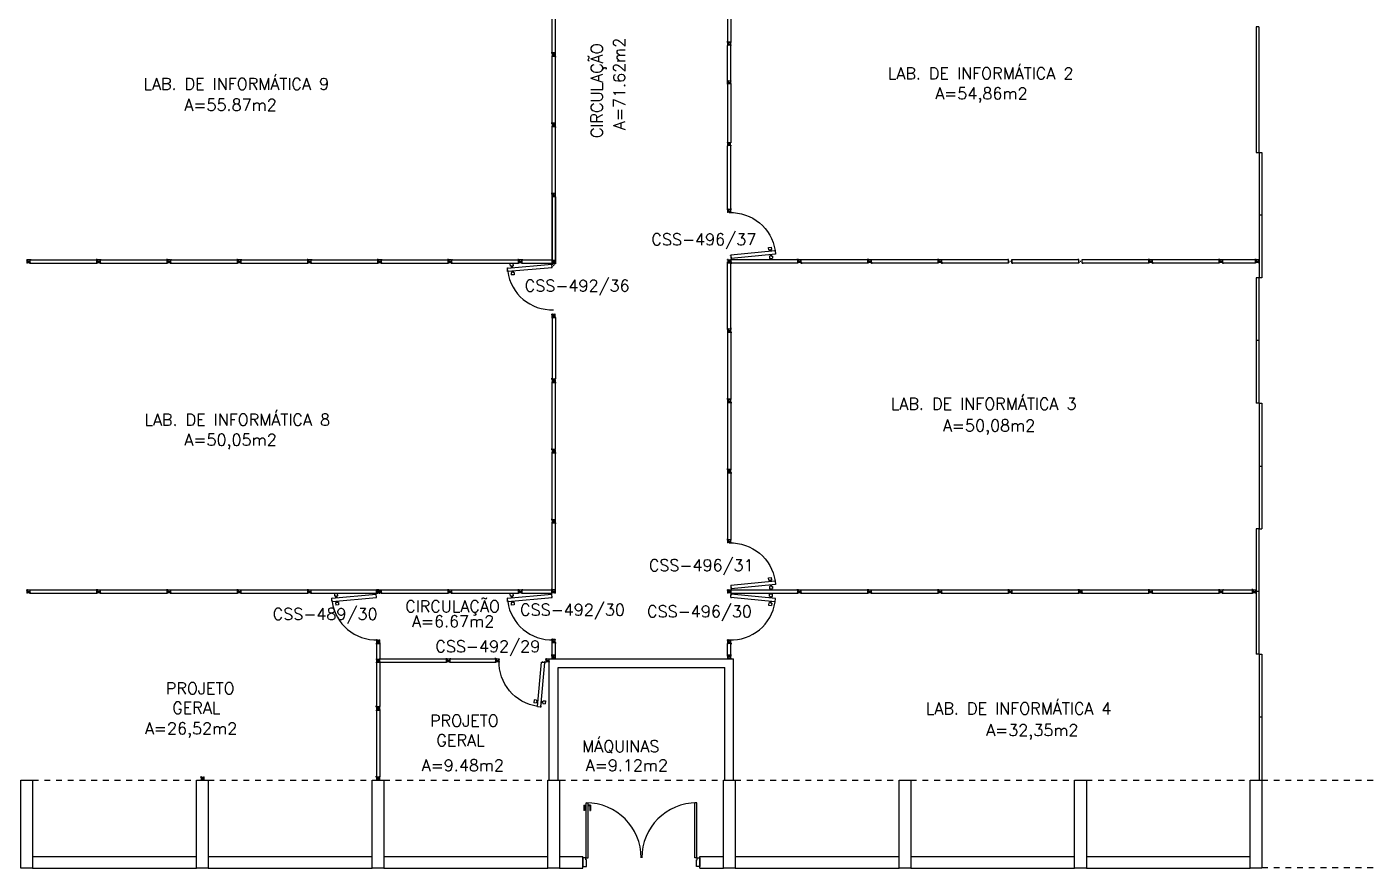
# Model space of a CAD drawing. Extents: x 0 to 244, y -71 to 76.
# Drawn here: x 15.07 to 38.02, y -27.74 to -13.37 of the extents above; entities that cross this region are included whole.
import ezdxf
from ezdxf.enums import TextEntityAlignment as Align

# ---------------------------------------------------------------- set-up
doc = ezdxf.new("R2010")
doc.units = 0
doc.header["$LTSCALE"] = 0.01
doc.header["$MEASUREMENT"] = 0
doc.linetypes.add('HIDDEN2', pattern=[0.1875, 0.125, -0.0625])
doc.layers.get('0').update_dxf_attribs({"linetype": 'CONTINUOUS'})
for name, color, linetype in [('ALV', 2, 'CONTINUOUS'), ('DIV', 2, 'CONTINUOUS'), ('ESQ', 1, 'CONTINUOUS'), ('ESTR', 3, 'CONTINUOUS'), ('PROJ', 1, 'HIDDEN2'), ('TEXTO', 2, 'CONTINUOUS'), ('TEXTO-ENDEREÇO', 2, 'CONTINUOUS'), ('USO', 2, 'CONTINUOUS'), ('ÁREA', 2, 'CONTINUOUS')]:
    doc.layers.add(name, color=color, linetype=linetype)
doc.layers.get('0').freeze()
doc.styles.add('UNB-100', font='simplex.shx', dxfattribs={"height": 0.2})
doc.styles.add('UNB-100-1', font='simplex.shx', dxfattribs={"height": 0.2})

# ---------------------------------------------------------------- blocks, each defined once
blk = doc.blocks.new('PILAR-SSN')
blk.add_lwpolyline([(0.197, -42.962), (0.197, -44.462), (-0.003, -44.462), (-0.003, -42.962)], close=True)
blk = doc.blocks.new('DIV12-SSN')
for p, q in [((-0.005, 0), (0.005, 0)), ((0, -0.005), (0, 0.005)), ((0.024, 0.019), (0.028, 0.019)), ((0.024, 0.019), (0.024, 0.017)), ((0.024, 0.017), (0.028, 0.017)), ((0.028, 0.03), (0.043, 0.03)), ((0.028, 0.019), (0.028, 0.03)), ((0.028, -0.017), (0.028, 0.017)), ((0.03, 0.028), (1.169, 0.028)), ((0.03, -0.029), (0.03, 0.028)), ((0.043, 0.03), (0.043, 0.028)), ((1.157, 0.03), (1.157, 0.028)), ((1.171, 0.03), (1.157, 0.03)), ((1.169, -0.029), (1.169, 0.028)), ((1.171, 0.019), (1.171, 0.03)), ((1.176, 0.019), (1.171, 0.019)), ((1.176, 0.017), (1.171, 0.017)), ((1.171, -0.017), (1.171, 0.017)), ((1.176, 0.019), (1.176, 0.017)), ((1.195, 0), (1.205, 0)), ((1.2, -0.005), (1.2, 0.005)), ((0.024, -0.017), (0.028, -0.017)), ((0.024, -0.017), (0.024, -0.019)), ((0.024, -0.019), (0.028, -0.019)), ((0.028, -0.031), (0.028, -0.019)), ((0.028, -0.031), (0.043, -0.031)), ((0.03, -0.029), (1.169, -0.029)), ((0.043, -0.029), (0.043, -0.031)), ((1.157, -0.029), (1.157, -0.031)), ((1.171, -0.031), (1.157, -0.031)), ((1.176, -0.017), (1.171, -0.017)), ((1.176, -0.019), (1.171, -0.019)), ((1.171, -0.031), (1.171, -0.019)), ((1.176, -0.017), (1.176, -0.019))]:
    blk.add_line(p, q)
blk = doc.blocks.new('MTDIV-SSN')
for p, q in [((-0.0185, 0.0285), (-0.0285, 0.0285)), ((-0.0285, 0.0185), (-0.0285, 0.0285)), ((-0.0265, 0.0185), (-0.0285, 0.0185)), ((-0.0265, 0.0185), (-0.0265, 0.0265)), ((-0.0235, 0.0265), (-0.0265, 0.0265)), ((-0.0235, 0.0215), (-0.0235, 0.0265)), ((-0.0235, -0.0265), (-0.0235, 0.0265)), ((-0.0215, 0.0215), (-0.0235, 0.0215)), ((-0.0215, 0.0265), (-0.0215, 0.0235)), ((-0.0185, 0.0265), (-0.0215, 0.0265)), ((0.0215, 0.0235), (-0.0215, 0.0235)), ((-0.0215, 0.0215), (-0.0215, -0.0215)), ((0.0195, 0.0215), (-0.0195, 0.0215)), ((-0.0195, 0.0215), (-0.0195, -0.0195)), ((-0.0185, 0.0285), (-0.0185, 0.0265)), ((-0.0049, 0), (0.0049, 0)), ((0, 0.0049), (0, -0.0049)), ((0.0185, 0.0265), (0.0185, 0.0285)), ((0.0185, 0.0285), (0.0285, 0.0285)), ((0.0185, 0.0265), (0.0215, 0.0265)), ((0.0195, 0.0215), (0.0195, -0.0195)), ((0.0215, 0.0265), (0.0215, 0.0235)), ((0.0235, 0.0215), (0.0215, 0.0215)), ((0.0215, 0.0215), (0.0215, -0.0215)), ((0.0235, 0.0215), (0.0235, 0.0265)), ((0.0235, 0.0265), (0.0265, 0.0265)), ((0.0235, 0.0265), (0.0235, -0.0265)), ((0.0265, 0.0265), (0.0265, 0.0185)), ((0.0265, 0.0185), (0.0285, 0.0185)), ((0.0285, 0.0185), (0.0285, 0.0285)), ((-0.0285, -0.0185), (-0.0285, -0.0285)), ((-0.0265, -0.0185), (-0.0285, -0.0185)), ((-0.0185, -0.0285), (-0.0285, -0.0285)), ((-0.0265, -0.0265), (-0.0265, -0.0185)), ((-0.0235, -0.0265), (-0.0265, -0.0265)), ((-0.0235, -0.0215), (-0.0235, -0.0265)), ((-0.0075, -0.0215), (-0.0235, -0.0215)), ((-0.0215, -0.0265), (-0.0215, -0.0235)), ((0.0215, -0.0235), (-0.0215, -0.0235)), ((-0.0185, -0.0265), (-0.0215, -0.0265)), ((-0.0095, -0.0195), (-0.0195, -0.0195)), ((-0.0185, -0.0285), (-0.0185, -0.0265)), ((-0.0095, -0.0195), (-0.0095, -0.0115)), ((-0.0075, -0.0115), (-0.0095, -0.0115)), ((-0.0075, -0.0215), (-0.0075, -0.0115)), ((-0.0055, -0.0135), (-0.0075, -0.0135)), ((-0.0055, -0.0215), (-0.0055, -0.0135)), ((0.0055, -0.0215), (-0.0055, -0.0215)), ((0.0055, -0.0215), (0.0055, -0.0135)), ((0.0075, -0.0135), (0.0055, -0.0135)), ((0.0075, -0.0215), (0.0075, -0.0115)), ((0.0095, -0.0115), (0.0075, -0.0115)), ((0.0235, -0.0215), (0.0075, -0.0215)), ((0.0095, -0.0195), (0.0095, -0.0115)), ((0.0195, -0.0195), (0.0095, -0.0195)), ((0.0185, -0.0265), (0.0185, -0.0285)), ((0.0185, -0.0265), (0.0215, -0.0265)), ((0.0185, -0.0285), (0.0285, -0.0285)), ((0.0215, -0.0265), (0.0215, -0.0235)), ((0.0235, -0.0215), (0.0235, -0.0265)), ((0.0235, -0.0265), (0.0265, -0.0265)), ((0.0265, -0.0185), (0.0265, -0.0265)), ((0.0265, -0.0185), (0.0285, -0.0185)), ((0.0285, -0.0185), (0.0285, -0.0285))]:
    blk.add_line(p, q)
blk = doc.blocks.new('PLXD-SSN')
at = {"color": 2}
for p, q in [((-0.194, 0.727), (-0.233, 0.723)), ((-0.229, 0.673), (-0.233, 0.723)), ((-0.192, 0.712), (-0.194, 0.727)), ((-0.164, 0.714), (-0.192, 0.712)), ((-0.162, 0.694), (-0.19, 0.692)), ((-0.189, 0.677), (-0.19, 0.692)), ((-0.172, 0.786), (-0.161, 0.787)), ((-0.172, 0.786), (-0.171, 0.772)), ((-0.169, 0.772), (-0.171, 0.772)), ((-0.17, 0.784), (-0.114, 0.789)), ((-0.17, 0.784), (-0.103, 0.028)), ((-0.159, 0.792), (-0.161, 0.792)), ((-0.161, 0.792), (-0.161, 0.787)), ((-0.159, 0.792), (-0.159, 0.787)), ((-0.159, 0.787), (-0.126, 0.79)), ((-0.124, 0.795), (-0.126, 0.795)), ((-0.126, 0.795), (-0.126, 0.79)), ((-0.124, 0.795), (-0.124, 0.79)), ((-0.124, 0.79), (-0.112, 0.791)), ((-0.114, 0.789), (-0.046, 0.033)), ((-0.112, 0.791), (-0.11, 0.777)), ((-0.11, 0.777), (-0.112, 0.777)), ((-0.107, 0.719), (-0.079, 0.722)), ((-0.106, 0.7), (-0.077, 0.702)), ((-0.08, 0.737), (-0.041, 0.74)), ((-0.079, 0.722), (-0.08, 0.737)), ((-0.076, 0.687), (-0.077, 0.702)), ((-0.076, 0.687), (-0.036, 0.691)), ((-0.036, 0.691), (-0.041, 0.74)), ((-0.189, 0.677), (-0.229, 0.673)), ((-0.105, 0.026), (-0.106, 0.04)), ((-0.104, 0.04), (-0.106, 0.04)), ((-0.105, 0.026), (-0.093, 0.027)), ((-0.103, 0.028), (-0.046, 0.033)), ((-0.092, 0.022), (-0.093, 0.027)), ((-0.09, 0.022), (-0.092, 0.022)), ((-0.091, 0.027), (-0.058, 0.03)), ((-0.09, 0.022), (-0.091, 0.027)), ((-0.057, 0.025), (-0.058, 0.03)), ((-0.055, 0.025), (-0.057, 0.025)), ((-0.056, 0.03), (-0.044, 0.031)), ((-0.055, 0.025), (-0.056, 0.03)), ((-0.045, 0.045), (-0.047, 0.045)), ((-0.044, 0.031), (-0.045, 0.045))]:
    blk.add_line(p, q, dxfattribs=at)
for p, q in [((-0.008, 0), (0.006, 0)), ((0, 0.007), (0, -0.006))]:
    blk.add_line(p, q)
at = {"color": 1}
blk.add_arc((-0.064, 0.029), 0.764, 98.125, 182.1419, dxfattribs=at)
blk = doc.blocks.new('PTDP-SSN')
at = {"color": 2}
for p, q in [((0.055, 1.015), (0.09, 1.015)), ((0.055, 0.075), (0.055, 1.015)), ((0.09, 0.075), (0.09, 1.015)), ((1.91, 0.075), (1.91, 1.015)), ((1.945, 1.015), (1.91, 1.015)), ((1.945, 0.075), (1.945, 1.015)), ((0.05, 0.075), (0, 0.075)), ((0, 0.075), (0, -0.075)), ((0.05, 0.04), (0.05, 0.075)), ((0.06, 0.04), (0.05, 0.04)), ((0.055, 0.075), (0.09, 0.075)), ((0.06, -0.075), (0.06, 0.04)), ((1.945, 0.075), (1.91, 0.075)), ((1.94, -0.075), (1.94, 0.04)), ((1.94, 0.04), (1.95, 0.04)), ((1.95, 0.04), (1.95, 0.075)), ((1.95, 0.075), (2, 0.075)), ((2, 0.075), (2, -0.075)), ((0, -0.075), (0.06, -0.075)), ((2, -0.075), (1.94, -0.075))]:
    blk.add_line(p, q, dxfattribs=at)
at = {"color": 1}
for centre, start, end in [((0.055, 0.075), 0, 90), ((1.945, 0.075), 90, 180)]:
    blk.add_arc(centre, 0.94, start, end, dxfattribs=at)
blk = doc.blocks.new('PLXE-SSN')
for p, q in [((0.043, 0.69), (0.048, 0.74)), ((0.082, 0.686), (0.043, 0.69)), ((0.121, 0.788), (0.047, 0.032)), ((0.087, 0.736), (0.048, 0.74)), ((0.082, 0.686), (0.084, 0.701)), ((0.112, 0.698), (0.084, 0.701)), ((0.086, 0.721), (0.087, 0.736)), ((0.114, 0.718), (0.086, 0.721)), ((0.178, 0.782), (0.103, 0.027)), ((0.119, 0.79), (0.118, 0.776)), ((0.118, 0.776), (0.12, 0.776)), ((0.131, 0.789), (0.119, 0.79)), ((0.178, 0.782), (0.121, 0.788)), ((0.131, 0.794), (0.133, 0.794)), ((0.131, 0.794), (0.131, 0.789)), ((0.133, 0.794), (0.133, 0.789)), ((0.166, 0.786), (0.133, 0.789)), ((0.166, 0.791), (0.168, 0.79)), ((0.166, 0.791), (0.166, 0.786)), ((0.168, 0.79), (0.168, 0.785)), ((0.18, 0.784), (0.168, 0.785)), ((0.169, 0.693), (0.197, 0.69)), ((0.171, 0.713), (0.199, 0.71)), ((0.176, 0.77), (0.178, 0.77)), ((0.18, 0.784), (0.178, 0.77)), ((0.195, 0.675), (0.197, 0.69)), ((0.199, 0.71), (0.2, 0.725)), ((0.2, 0.725), (0.24, 0.721)), ((0.235, 0.671), (0.24, 0.721)), ((0.195, 0.675), (0.235, 0.671)), ((-0.008, 0), (0.008, 0)), ((0, 0.006), (0, -0.007)), ((0.044, 0.031), (0.046, 0.045)), ((0.056, 0.029), (0.044, 0.031)), ((0.046, 0.045), (0.048, 0.045)), ((0.103, 0.027), (0.047, 0.032)), ((0.056, 0.024), (0.056, 0.029)), ((0.056, 0.024), (0.058, 0.024)), ((0.091, 0.026), (0.058, 0.029)), ((0.058, 0.024), (0.058, 0.029)), ((0.091, 0.021), (0.091, 0.026)), ((0.091, 0.021), (0.093, 0.021)), ((0.105, 0.025), (0.093, 0.026)), ((0.093, 0.021), (0.093, 0.026)), ((0.104, 0.039), (0.106, 0.039)), ((0.105, 0.025), (0.106, 0.039))]:
    blk.add_line(p, q)
blk.add_arc((0.065, 0.028), 0.764, 357.9063, 81.358)

msp = doc.modelspace()

# ---------------------------------------------------------------- linework, layer by layer
at = {"layer": 'ALV'}
for p, q in [((23.997, -24.167), (27.147, -24.167)), ((23.997, -26.242), (23.997, -24.167)), ((24.147, -24.317), (26.997, -24.317)), ((24.147, -26.242), (24.147, -24.317)), ((26.997, -26.242), (26.997, -24.317)), ((27.147, -26.242), (27.147, -24.167)), ((15.172, -27.542), (17.972, -27.542)), ((15.172, -27.742), (17.972, -27.742)), ((18.172, -27.542), (20.972, -27.542)), ((18.172, -27.742), (20.972, -27.742)), ((21.172, -27.542), (23.972, -27.542)), ((21.172, -27.742), (23.972, -27.742)), ((24.172, -27.542), (24.572, -27.542)), ((24.172, -27.742), (24.572, -27.742)), ((24.572, -27.742), (24.572, -27.542)), ((26.572, -27.742), (26.572, -27.542)), ((26.572, -27.542), (26.972, -27.542)), ((26.572, -27.742), (26.972, -27.742)), ((27.172, -27.542), (29.972, -27.542)), ((27.172, -27.742), (29.972, -27.742)), ((30.172, -27.542), (32.972, -27.542)), ((30.172, -27.742), (32.972, -27.742)), ((33.172, -27.542), (35.972, -27.542)), ((33.172, -27.742), (35.972, -27.742))]:
    msp.add_line(p, q, dxfattribs=at)
at = {"layer": 'DIV'}
for p, q in [((27.044, -14.351), (27.044, -13.69)), ((27.101, -14.351), (27.101, -13.69)), ((27.044, -14.351), (27.044, -15.357)), ((27.101, -14.351), (27.101, -15.357)), ((27.042, -16.475), (27.042, -15.404)), ((27.099, -16.475), (27.099, -15.404)), ((27.044, -16.475), (27.042, -16.475)), ((27.042, -16.489), (27.042, -16.475)), ((27.042, -16.489), (27.054, -16.489)), ((27.044, -16.487), (27.101, -16.487)), ((27.054, -16.494), (27.054, -16.489)), ((27.056, -16.494), (27.054, -16.494)), ((27.056, -16.489), (27.089, -16.489)), ((27.056, -16.494), (27.056, -16.489)), ((27.067, -16.517), (27.077, -16.517)), ((27.067, -16.517), (27.077, -16.517)), ((27.072, -16.512), (27.072, -16.523)), ((27.072, -16.512), (27.072, -16.523)), ((27.089, -16.494), (27.089, -16.489)), ((27.091, -16.494), (27.089, -16.494)), ((27.091, -16.489), (27.103, -16.489)), ((27.091, -16.494), (27.091, -16.489)), ((27.103, -16.475), (27.101, -16.475)), ((27.103, -16.489), (27.103, -16.475)), ((23.497, -17.379), (23.507, -17.379)), ((23.502, -17.384), (23.502, -17.374)), ((23.525, -17.361), (23.53, -17.361)), ((23.525, -17.361), (23.525, -17.363)), ((23.525, -17.363), (23.53, -17.363)), ((23.525, -17.396), (23.53, -17.396)), ((23.525, -17.396), (23.525, -17.398)), ((23.525, -17.398), (23.53, -17.398)), ((23.53, -17.349), (23.545, -17.349)), ((23.53, -17.361), (23.53, -17.349)), ((23.53, -17.396), (23.53, -17.363)), ((23.53, -17.41), (23.53, -17.398)), ((23.53, -17.41), (23.545, -17.41)), ((23.532, -17.351), (24.042, -17.351)), ((23.532, -17.408), (23.532, -17.351)), ((23.532, -17.408), (24.042, -17.408)), ((23.545, -17.349), (23.545, -17.351)), ((23.545, -17.408), (23.545, -17.41)), ((27.042, -17.404), (27.042, -17.418)), ((27.042, -17.404), (27.054, -17.404)), ((27.044, -17.418), (27.042, -17.418)), ((27.044, -17.406), (27.101, -17.406)), ((27.054, -17.399), (27.054, -17.404)), ((27.056, -17.399), (27.054, -17.399)), ((27.056, -17.399), (27.056, -17.404)), ((27.056, -17.404), (27.089, -17.404)), ((27.067, -17.375), (27.077, -17.375)), ((27.072, -17.37), (27.072, -17.38)), ((27.089, -17.399), (27.089, -17.404)), ((27.091, -17.399), (27.089, -17.399)), ((27.091, -17.399), (27.091, -17.404)), ((27.091, -17.404), (27.103, -17.404)), ((27.103, -17.418), (27.101, -17.418)), ((27.103, -17.404), (27.103, -17.418)), ((35.467, -17.377), (35.477, -17.377)), ((35.472, -17.382), (35.472, -17.372)), ((35.496, -17.359), (35.496, -17.361)), ((35.496, -17.359), (35.501, -17.359)), ((35.496, -17.361), (35.501, -17.361)), ((35.496, -17.394), (35.496, -17.396)), ((35.496, -17.394), (35.501, -17.394)), ((35.496, -17.396), (35.501, -17.396)), ((35.501, -17.359), (35.501, -17.347)), ((35.501, -17.347), (35.515, -17.347)), ((35.501, -17.394), (35.501, -17.361)), ((35.501, -17.408), (35.501, -17.396)), ((35.501, -17.408), (35.515, -17.408)), ((35.503, -17.349), (36.062, -17.349)), ((35.503, -17.406), (35.503, -17.349)), ((35.503, -17.406), (36.062, -17.406)), ((35.515, -17.347), (35.515, -17.349)), ((35.515, -17.406), (35.515, -17.408)), ((36.05, -17.347), (36.05, -17.349)), ((36.064, -17.347), (36.05, -17.347)), ((36.05, -17.406), (36.05, -17.408)), ((36.064, -17.408), (36.05, -17.408)), ((36.062, -17.406), (36.062, -17.349)), ((36.064, -17.359), (36.064, -17.347)), ((36.069, -17.359), (36.064, -17.359)), ((36.069, -17.361), (36.064, -17.361)), ((36.064, -17.394), (36.064, -17.361)), ((36.069, -17.394), (36.064, -17.394)), ((36.069, -17.396), (36.064, -17.396)), ((36.064, -17.408), (36.064, -17.396)), ((36.069, -17.359), (36.069, -17.361)), ((36.069, -17.394), (36.069, -17.396)), ((24.042, -18.338), (24.042, -18.352)), ((24.042, -18.338), (24.054, -18.338)), ((24.044, -18.352), (24.042, -18.352)), ((24.044, -18.34), (24.044, -19.386)), ((24.044, -18.34), (24.101, -18.34)), ((24.054, -18.333), (24.054, -18.338)), ((24.056, -18.333), (24.054, -18.333)), ((24.056, -18.333), (24.056, -18.338)), ((24.056, -18.338), (24.089, -18.338)), ((24.067, -18.31), (24.077, -18.31)), ((24.072, -18.315), (24.072, -18.304)), ((24.089, -18.333), (24.089, -18.338)), ((24.091, -18.333), (24.089, -18.333)), ((24.091, -18.333), (24.091, -18.338)), ((24.091, -18.338), (24.103, -18.338)), ((24.101, -18.34), (24.101, -19.386)), ((24.103, -18.352), (24.101, -18.352)), ((24.103, -18.338), (24.103, -18.352)), ((24.044, -19.374), (24.042, -19.374)), ((24.042, -19.388), (24.042, -19.374)), ((24.042, -19.388), (24.054, -19.388)), ((24.044, -19.386), (24.101, -19.386)), ((24.054, -19.393), (24.054, -19.388)), ((24.056, -19.393), (24.054, -19.393)), ((24.056, -19.388), (24.089, -19.388)), ((24.056, -19.393), (24.056, -19.388)), ((24.067, -19.417), (24.077, -19.417)), ((24.072, -19.411), (24.072, -19.422)), ((24.089, -19.393), (24.089, -19.388)), ((24.091, -19.393), (24.089, -19.393)), ((24.091, -19.388), (24.103, -19.388)), ((24.091, -19.393), (24.091, -19.388)), ((24.103, -19.374), (24.101, -19.374)), ((24.103, -19.388), (24.103, -19.374)), ((27.055, -22.182), (27.053, -22.182)), ((27.067, -22.159), (27.077, -22.159)), ((27.072, -22.154), (27.072, -22.164)), ((27.09, -22.182), (27.088, -22.182)), ((23.497, -23.017), (23.507, -23.017)), ((23.502, -23.022), (23.502, -23.011)), ((23.525, -22.998), (23.53, -22.998)), ((23.525, -22.998), (23.525, -23)), ((23.525, -23), (23.53, -23)), ((23.525, -23.033), (23.53, -23.033)), ((23.525, -23.033), (23.525, -23.035)), ((23.525, -23.035), (23.53, -23.035)), ((23.53, -22.986), (23.545, -22.986)), ((23.53, -22.998), (23.53, -22.986)), ((23.53, -23.033), (23.53, -23)), ((23.53, -23.047), (23.53, -23.035)), ((23.53, -23.047), (23.545, -23.047)), ((23.532, -23.045), (23.532, -22.988)), ((23.532, -22.988), (24.042, -22.988)), ((23.532, -23.045), (24.042, -23.045)), ((23.545, -22.986), (23.545, -22.988)), ((23.545, -23.045), (23.545, -23.047)), ((24.044, -22.986), (24.029, -22.986)), ((24.029, -22.986), (24.029, -22.988)), ((24.029, -23.045), (24.029, -23.047)), ((24.044, -23.047), (24.029, -23.047)), ((24.042, -23.045), (24.042, -22.988)), ((24.044, -22.998), (24.044, -22.986)), ((24.049, -22.998), (24.044, -22.998)), ((24.044, -23.033), (24.044, -23)), ((24.049, -23), (24.044, -23)), ((24.049, -23.033), (24.044, -23.033)), ((24.044, -23.047), (24.044, -23.035)), ((24.049, -23.035), (24.044, -23.035)), ((24.049, -22.998), (24.049, -23)), ((24.049, -23.033), (24.049, -23.035)), ((24.067, -23.017), (24.077, -23.017)), ((24.072, -23.022), (24.072, -23.011)), ((27.067, -23.017), (27.077, -23.017)), ((27.072, -23.012), (27.072, -23.022)), ((31.867, -23.017), (31.877, -23.017)), ((35.467, -23.017), (35.477, -23.017)), ((35.472, -23.022), (35.472, -23.012)), ((35.496, -22.998), (35.496, -23)), ((35.496, -22.998), (35.501, -22.998)), ((35.496, -23), (35.501, -23)), ((35.496, -23.033), (35.496, -23.035)), ((35.496, -23.033), (35.501, -23.033)), ((35.496, -23.035), (35.501, -23.035)), ((35.501, -22.998), (35.501, -22.986)), ((35.501, -22.986), (35.515, -22.986)), ((35.501, -23.033), (35.501, -23)), ((35.501, -23.047), (35.501, -23.035)), ((35.501, -23.047), (35.515, -23.047)), ((35.503, -22.988), (36.012, -22.988)), ((35.503, -23.045), (35.503, -22.988)), ((35.503, -23.045), (36.012, -23.045)), ((35.515, -22.986), (35.515, -22.988)), ((35.515, -23.045), (35.515, -23.047)), ((36, -22.986), (36, -22.988)), ((36.014, -22.986), (36, -22.986)), ((36, -23.045), (36, -23.047)), ((36.014, -23.047), (36, -23.047)), ((36.012, -23.045), (36.012, -22.988)), ((36.014, -22.998), (36.014, -22.986)), ((36.019, -22.998), (36.014, -22.998)), ((36.019, -23), (36.014, -23)), ((36.014, -23.033), (36.014, -23)), ((36.019, -23.033), (36.014, -23.033)), ((36.019, -23.035), (36.014, -23.035)), ((36.014, -23.047), (36.014, -23.035)), ((36.019, -22.998), (36.019, -23)), ((36.019, -23.033), (36.019, -23.035)), ((36.067, -23.017), (36.078, -23.017)), ((36.072, -23.022), (36.072, -23.012)), ((21.042, -23.903), (21.054, -23.903)), ((21.042, -23.903), (21.042, -23.917)), ((21.044, -23.917), (21.042, -23.917)), ((21.044, -23.905), (21.101, -23.905)), ((21.044, -23.905), (21.044, -24.167)), ((21.056, -23.898), (21.054, -23.898)), ((21.054, -23.898), (21.054, -23.903)), ((21.056, -23.898), (21.056, -23.903)), ((21.056, -23.903), (21.089, -23.903)), ((21.067, -23.874), (21.077, -23.874)), ((21.067, -23.874), (21.077, -23.874)), ((21.072, -23.869), (21.072, -23.879)), ((21.072, -23.879), (21.072, -23.869)), ((21.091, -23.898), (21.089, -23.898)), ((21.089, -23.898), (21.089, -23.903)), ((21.091, -23.898), (21.091, -23.903)), ((21.091, -23.903), (21.103, -23.903)), ((21.101, -23.905), (21.101, -24.165)), ((21.103, -23.917), (21.101, -23.917)), ((21.103, -23.903), (21.103, -23.917)), ((24.042, -23.891), (24.042, -23.905)), ((24.054, -23.891), (24.042, -23.891)), ((24.042, -23.905), (24.044, -23.905)), ((24.044, -24.108), (24.044, -23.893)), ((24.101, -23.893), (24.044, -23.893)), ((24.054, -23.886), (24.054, -23.891)), ((24.054, -23.886), (24.056, -23.886)), ((24.056, -23.886), (24.056, -23.891)), ((24.089, -23.891), (24.056, -23.891)), ((24.089, -23.886), (24.089, -23.891)), ((24.089, -23.886), (24.091, -23.886)), ((24.091, -23.886), (24.091, -23.891)), ((24.103, -23.891), (24.091, -23.891)), ((24.101, -24.108), (24.101, -23.893)), ((24.101, -23.905), (24.103, -23.905)), ((24.103, -23.891), (24.103, -23.905)), ((27.042, -23.902), (27.042, -23.916)), ((27.054, -23.902), (27.042, -23.902)), ((27.042, -23.916), (27.044, -23.916)), ((27.101, -23.904), (27.044, -23.904)), ((27.044, -24.108), (27.044, -23.904)), ((27.054, -23.897), (27.054, -23.902)), ((27.054, -23.897), (27.056, -23.897)), ((27.056, -23.897), (27.056, -23.902)), ((27.089, -23.902), (27.056, -23.902)), ((27.078, -23.874), (27.067, -23.874)), ((27.072, -23.879), (27.072, -23.868)), ((27.089, -23.897), (27.089, -23.902)), ((27.089, -23.897), (27.091, -23.897)), ((27.091, -23.897), (27.091, -23.902)), ((27.103, -23.902), (27.091, -23.902)), ((27.101, -24.108), (27.101, -23.904)), ((27.101, -23.916), (27.103, -23.916)), ((27.103, -23.902), (27.103, -23.916)), ((21.042, -24.224), (21.042, -24.239)), ((21.042, -24.224), (21.054, -24.224)), ((21.044, -24.239), (21.042, -24.239)), ((21.044, -24.226), (21.101, -24.226)), ((21.044, -24.226), (21.044, -24.983)), ((21.054, -24.219), (21.054, -24.224)), ((21.056, -24.219), (21.054, -24.219)), ((21.056, -24.219), (21.056, -24.224)), ((21.056, -24.224), (21.089, -24.224)), ((21.089, -24.219), (21.089, -24.224)), ((21.091, -24.219), (21.089, -24.219)), ((21.091, -24.219), (21.091, -24.224)), ((21.091, -24.224), (21.103, -24.224)), ((21.101, -24.226), (21.101, -24.983)), ((21.103, -24.239), (21.101, -24.239)), ((21.103, -24.224), (21.103, -24.239)), ((22.267, -24.196), (22.277, -24.196)), ((22.272, -24.201), (22.272, -24.191)), ((22.296, -24.177), (22.301, -24.177)), ((22.296, -24.177), (22.296, -24.179)), ((22.296, -24.179), (22.301, -24.179)), ((22.296, -24.212), (22.301, -24.212)), ((22.296, -24.212), (22.296, -24.214)), ((22.296, -24.214), (22.301, -24.214)), ((22.301, -24.165), (22.315, -24.165)), ((22.301, -24.177), (22.301, -24.165)), ((22.301, -24.212), (22.301, -24.179)), ((22.301, -24.226), (22.301, -24.214)), ((22.301, -24.226), (22.315, -24.226)), ((22.303, -24.167), (23.082, -24.167)), ((22.303, -24.224), (22.303, -24.167)), ((22.303, -24.224), (23.082, -24.224)), ((22.315, -24.165), (22.315, -24.167)), ((22.315, -24.224), (22.315, -24.226)), ((23.069, -24.165), (23.069, -24.167)), ((23.084, -24.165), (23.069, -24.165)), ((23.069, -24.224), (23.069, -24.226)), ((23.084, -24.226), (23.069, -24.226)), ((23.082, -24.224), (23.082, -24.167)), ((23.084, -24.177), (23.084, -24.165)), ((23.089, -24.177), (23.084, -24.177)), ((23.089, -24.179), (23.084, -24.179)), ((23.084, -24.212), (23.084, -24.179)), ((23.089, -24.212), (23.084, -24.212)), ((23.089, -24.214), (23.084, -24.214)), ((23.084, -24.226), (23.084, -24.214)), ((23.089, -24.177), (23.089, -24.179)), ((23.089, -24.212), (23.089, -24.214)), ((23.107, -24.196), (23.117, -24.196)), ((23.112, -24.201), (23.112, -24.191)), ((24.042, -24.096), (24.044, -24.096)), ((24.042, -24.11), (24.042, -24.096)), ((24.054, -24.11), (24.042, -24.11)), ((24.101, -24.108), (24.044, -24.108)), ((24.054, -24.115), (24.054, -24.11)), ((24.054, -24.115), (24.056, -24.115)), ((24.056, -24.115), (24.056, -24.11)), ((24.089, -24.11), (24.056, -24.11)), ((24.077, -24.139), (24.067, -24.139)), ((24.072, -24.144), (24.072, -24.134)), ((24.089, -24.115), (24.089, -24.11)), ((24.089, -24.115), (24.091, -24.115)), ((24.091, -24.115), (24.091, -24.11)), ((24.103, -24.11), (24.091, -24.11)), ((24.101, -24.096), (24.103, -24.096)), ((24.103, -24.11), (24.103, -24.096)), ((27.042, -24.096), (27.044, -24.096)), ((27.042, -24.11), (27.042, -24.096)), ((27.054, -24.11), (27.042, -24.11)), ((27.101, -24.108), (27.044, -24.108)), ((27.054, -24.115), (27.054, -24.11)), ((27.054, -24.115), (27.056, -24.115)), ((27.089, -24.11), (27.056, -24.11)), ((27.056, -24.115), (27.056, -24.11)), ((27.078, -24.139), (27.067, -24.139)), ((27.072, -24.144), (27.072, -24.133)), ((27.089, -24.115), (27.089, -24.11)), ((27.089, -24.115), (27.091, -24.115)), ((27.091, -24.115), (27.091, -24.11)), ((27.103, -24.11), (27.091, -24.11)), ((27.101, -24.096), (27.103, -24.096)), ((27.103, -24.11), (27.103, -24.096)), ((21.042, -24.985), (21.042, -24.971)), ((21.044, -24.971), (21.042, -24.971)), ((21.042, -24.985), (21.054, -24.985)), ((21.044, -24.983), (21.101, -24.983)), ((21.054, -24.99), (21.054, -24.985)), ((21.056, -24.99), (21.054, -24.99)), ((21.056, -24.99), (21.056, -24.985)), ((21.056, -24.985), (21.089, -24.985)), ((21.072, -25.009), (21.072, -25.019)), ((21.089, -24.99), (21.089, -24.985)), ((21.091, -24.99), (21.089, -24.99)), ((21.091, -24.99), (21.091, -24.985)), ((21.091, -24.985), (21.103, -24.985)), ((21.103, -24.971), (21.101, -24.971)), ((21.103, -24.985), (21.103, -24.971)), ((21.067, -25.014), (21.077, -25.014))]:
    msp.add_line(p, q, dxfattribs=at)
at = {"layer": 'ESQ'}
for p, q in [((36.121, -13.375), (36.071, -13.375)), ((36.071, -13.375), (36.071, -15.518)), ((36.121, -13.375), (36.121, -15.518)), ((36.071, -15.518), (36.121, -15.518)), ((36.122, -15.518), (36.122, -17.661)), ((36.122, -15.518), (36.172, -15.518)), ((36.172, -15.518), (36.172, -17.661)), ((36.172, -16.591), (36.122, -16.591)), ((36.121, -17.662), (36.071, -17.662)), ((36.071, -17.662), (36.071, -19.803)), ((36.121, -17.662), (36.121, -19.803)), ((36.172, -17.661), (36.122, -17.661)), ((36.121, -18.732), (36.071, -18.732)), ((36.121, -19.803), (36.071, -19.803)), ((36.122, -19.802), (36.122, -21.948)), ((36.122, -19.802), (36.172, -19.802)), ((36.122, -19.802), (36.172, -19.802)), ((36.122, -19.813), (36.122, -19.82)), ((36.172, -19.802), (36.172, -21.948)), ((36.122, -20.878), (36.172, -20.878)), ((36.071, -21.946), (36.071, -24.09)), ((36.121, -21.946), (36.071, -21.946)), ((36.121, -21.946), (36.121, -24.09)), ((36.122, -21.948), (36.172, -21.948)), ((36.121, -23.016), (36.071, -23.016)), ((36.122, -23.016), (36.071, -23.016)), ((36.121, -24.09), (36.071, -24.09)), ((36.122, -24.09), (36.172, -24.09)), ((36.122, -24.09), (36.122, -26.242)), ((36.172, -24.09), (36.172, -26.242)), ((36.122, -25.16), (36.172, -25.16)), ((24.587, -26.667), (24.627, -26.667)), ((24.587, -26.667), (24.587, -26.757)), ((24.597, -26.757), (24.587, -26.757)), ((24.597, -26.677), (24.627, -26.677)), ((24.597, -26.677), (24.597, -26.757)), ((24.702, -26.667), (24.662, -26.667)), ((24.692, -26.677), (24.662, -26.677)), ((24.692, -26.677), (24.692, -26.757)), ((24.692, -26.757), (24.702, -26.757)), ((24.702, -26.667), (24.702, -26.757))]:
    msp.add_line(p, q, dxfattribs=at)
at = {"layer": 'PROJ'}
for p, q in [((15.172, -26.242), (17.972, -26.242)), ((18.172, -26.242), (20.972, -26.242)), ((21.172, -26.242), (23.972, -26.242)), ((24.172, -26.242), (26.972, -26.242)), ((27.172, -26.242), (29.972, -26.242)), ((30.172, -26.242), (32.972, -26.242)), ((33.172, -26.242), (35.972, -26.242)), ((36.172, -26.242), (38.972, -26.242)), ((36.172, -27.732), (38.972, -27.732))]:
    msp.add_line(p, q, dxfattribs=at)
at = {"layer": 'USO'}
for p, q in [((24.044, -17.416), (24.044, -16.275)), ((24.101, -17.416), (24.101, -16.275))]:
    msp.add_line(p, q, dxfattribs=at)

# ---------------------------------------------------------------- block references
at = {"layer": 'DIV'}
for name, p, rotation in [('DIV12-SSN', (27.072, -12.462), 270), ('DIV12-SSN', (24.072, -13.85), 90), ('DIV12-SSN', (24.072, -15.05), 90), ('MTDIV-SSN', (24.072, -13.85), 90), ('DIV12-SSN', (24.072, -16.25), 90), ('MTDIV-SSN', (24.072, -15.05), 90), ('PLXD-SSN', (24.072, -17.379), 90), ('MTDIV-SSN', (24.072, -17.384), 90), ('DIV12-SSN', (27.072, -18.559), 270), ('DIV12-SSN', (24.072, -19.417), 270), ('MTDIV-SSN', (24.072, -19.417), 90), ('DIV12-SSN', (27.072, -19.759), 270), ('DIV12-SSN', (24.072, -20.617), 270), ('MTDIV-SSN', (24.072, -20.617), 90), ('DIV12-SSN', (27.072, -20.959), 270), ('MTDIV-SSN', (24.072, -21.817), 90), ('DIV12-SSN', (24.072, -21.817), 270), ('PLXD-SSN', (21.072, -23.017), 90), ('PLXD-SSN', (24.072, -23.017), 90), ('PLXE-SSN', (27.072, -23.017), 270), ('MTDIV-SSN', (21.072, -23.874), 90), ('MTDIV-SSN', (27.072, -24.139), 180), ('DIV12-SSN', (21.072, -25.014), 270), ('MTDIV-SSN', (21.072, -25.014), 90), ('MTDIV-SSN', (18.072, -26.214), 90), ('MTDIV-SSN', (21.072, -26.214), 90)]:
    msp.add_blockref(name, p, dxfattribs=dict(at, rotation=rotation))
for name, p in [('MTDIV-SSN', (27.072, -13.662)), ('MTDIV-SSN', (27.072, -14.323)), ('MTDIV-SSN', (24.072, -16.25)), ('MTDIV-SSN', (27.072, -16.517)), ('MTDIV-SSN', (15.102, -17.379)), ('DIV12-SSN', (15.102, -17.379)), ('MTDIV-SSN', (16.302, -17.379)), ('DIV12-SSN', (16.302, -17.379)), ('MTDIV-SSN', (17.502, -17.379)), ('DIV12-SSN', (17.502, -17.379)), ('MTDIV-SSN', (18.702, -17.379)), ('DIV12-SSN', (18.702, -17.379)), ('MTDIV-SSN', (19.902, -17.379)), ('DIV12-SSN', (19.902, -17.379)), ('MTDIV-SSN', (21.102, -17.379)), ('DIV12-SSN', (21.102, -17.379)), ('MTDIV-SSN', (22.302, -17.379)), ('DIV12-SSN', (22.302, -17.379)), ('MTDIV-SSN', (23.502, -17.379)), ('DIV12-SSN', (27.072, -17.377)), ('MTDIV-SSN', (28.272, -17.377)), ('DIV12-SSN', (28.272, -17.377)), ('MTDIV-SSN', (29.472, -17.377)), ('DIV12-SSN', (29.472, -17.377)), ('MTDIV-SSN', (30.672, -17.377)), ('DIV12-SSN', (30.672, -17.377)), ('DIV12-SSN', (31.872, -17.377)), ('DIV12-SSN', (33.072, -17.377)), ('MTDIV-SSN', (34.272, -17.377)), ('DIV12-SSN', (34.272, -17.377)), ('MTDIV-SSN', (35.472, -17.377)), ('MTDIV-SSN', (36.093, -17.377)), ('MTDIV-SSN', (27.072, -18.559)), ('MTDIV-SSN', (27.072, -19.759)), ('MTDIV-SSN', (27.072, -20.959)), ('MTDIV-SSN', (27.072, -22.159)), ('MTDIV-SSN', (15.102, -23.017)), ('DIV12-SSN', (15.102, -23.017)), ('MTDIV-SSN', (16.302, -23.017)), ('DIV12-SSN', (16.302, -23.017)), ('MTDIV-SSN', (17.502, -23.017)), ('DIV12-SSN', (17.502, -23.017)), ('MTDIV-SSN', (18.702, -23.017)), ('DIV12-SSN', (18.702, -23.017)), ('MTDIV-SSN', (19.902, -23.017)), ('DIV12-SSN', (19.902, -23.017)), ('MTDIV-SSN', (21.072, -23.017)), ('MTDIV-SSN', (21.102, -23.017)), ('DIV12-SSN', (21.102, -23.017)), ('MTDIV-SSN', (22.302, -23.017)), ('DIV12-SSN', (22.302, -23.017)), ('MTDIV-SSN', (23.502, -23.017)), ('MTDIV-SSN', (24.072, -23.017)), ('MTDIV-SSN', (27.072, -23.017)), ('DIV12-SSN', (27.072, -23.017)), ('MTDIV-SSN', (28.272, -23.017)), ('DIV12-SSN', (28.272, -23.017)), ('MTDIV-SSN', (29.472, -23.017)), ('DIV12-SSN', (29.472, -23.017)), ('MTDIV-SSN', (30.672, -23.017)), ('DIV12-SSN', (30.672, -23.017)), ('MTDIV-SSN', (31.872, -23.017)), ('DIV12-SSN', (31.872, -23.017)), ('MTDIV-SSN', (33.072, -23.017)), ('DIV12-SSN', (33.072, -23.017)), ('MTDIV-SSN', (34.272, -23.017)), ('DIV12-SSN', (34.272, -23.017)), ('MTDIV-SSN', (35.472, -23.017)), ('MTDIV-SSN', (36.043, -23.016)), ('MTDIV-SSN', (24.071, -23.862)), ('MTDIV-SSN', (27.072, -23.874)), ('DIV12-SSN', (21.072, -24.196)), ('MTDIV-SSN', (22.272, -24.196)), ('MTDIV-SSN', (23.112, -24.196)), ('MTDIV-SSN', (23.969, -24.196)), ('MTDIV-SSN', (24.072, -24.139))]:
    msp.add_blockref(name, p, dxfattribs=at)
at = {"layer": 'DIV', "xscale": -1}
for name, p, rotation in [('MTDIV-SSN', (27.07, -15.376), 180), ('DIV12-SSN', (24.072, -16.25), 90), ('PLXE-SSN', (27.072, -17.375), 270), ('DIV12-SSN', (27.072, -18.559), 270), ('MTDIV-SSN', (24.072, -18.31), 90), ('PLXE-SSN', (27.072, -23.017), 270), ('PLXD-SSN', (23.969, -24.196), 180)]:
    msp.add_blockref(name, p, dxfattribs=dict(at, rotation=rotation))
for p in [(27.072, -17.375), (33.072, -23.017), (21.072, -24.196)]:
    msp.add_blockref('MTDIV-SSN', p, dxfattribs=at)
at = {"layer": 'ESQ'}
msp.add_blockref('PTDP-SSN', (24.572, -27.642), dxfattribs=at)
at = {"layer": 'ESTR'}
for p in [(14.975, 16.72), (17.975, 16.72), (20.975, 16.72), (23.975, 16.72), (26.975, 16.72), (29.975, 16.72), (32.975, 16.72), (35.975, 16.72)]:
    msp.add_blockref('PILAR-SSN', p, dxfattribs=at)

# ---------------------------------------------------------------- texts
at = {"layer": 'TEXTO', "style": 'UNB-100'}
msp.add_text('CIRCULAÇÃO', height=0.2, rotation=90, dxfattribs=at).set_placement((24.91, -15.273))
for s, p in [('LAB. DE INFORMÁTICA 9', (17.064, -14.449)), ('LAB. DE INFORMÁTICA 2', (29.78, -14.27)), ('LAB. DE INFORMÁTICA 3', (29.833, -19.913)), ('LAB. DE INFORMÁTICA 8', (17.081, -20.184)), ('PROJETO', (17.447, -24.773)), ('GERAL', (17.556, -25.105)), ('LAB. DE INFORMÁTICA 4', (30.43, -25.116)), ('PROJETO', (21.961, -25.326)), ('GERAL', (22.07, -25.659)), ('MÁQUINAS', (24.558, -25.761))]:
    msp.add_text(s, height=0.2, dxfattribs=at).set_placement(p)
msp.add_text('CIRCULAÇÃO', height=0.2, dxfattribs=at).set_placement((22.346, -23.371), align=Align.CENTER)
at = {"layer": 'TEXTO-ENDEREÇO', "style": 'UNB-100-1'}
for s, p in [('CSS-496/37', (25.742, -17.104)), ('CSS-492/36', (23.579, -17.894)), ('CSS-496/31', (25.698, -22.67)), ('CSS-489/30', (19.273, -23.502)), ('CSS-492/30', (23.499, -23.43)), ('CSS-496/30', (25.669, -23.459)), ('CSS-492/29', (22.051, -24.055))]:
    msp.add_text(s, height=0.2, dxfattribs=at).set_placement(p)
at = {"layer": 'ÁREA', "style": 'UNB-100'}
msp.add_text('A=71.62m2', height=0.2, rotation=90, dxfattribs=at).set_placement((25.293, -14.348), align=Align.CENTER)
for s, p in [('A=54,86m2', (31.379, -14.612)), ('A=55.87m2', (18.553, -14.806)), ('A=50,08m2', (31.51, -20.283)), ('A=50,05m2', (18.553, -20.526)), ('A=6.67m2', (22.354, -23.627)), ('A=26,52m2', (17.878, -25.457)), ('A=32,35m2', (32.249, -25.485)), ('A=9.48m2', (22.521, -26.087)), ('A=9.12m2', (25.323, -26.087))]:
    msp.add_text(s, height=0.2, dxfattribs=at).set_placement(p, align=Align.CENTER)

doc.saveas('drawing.dxf')
